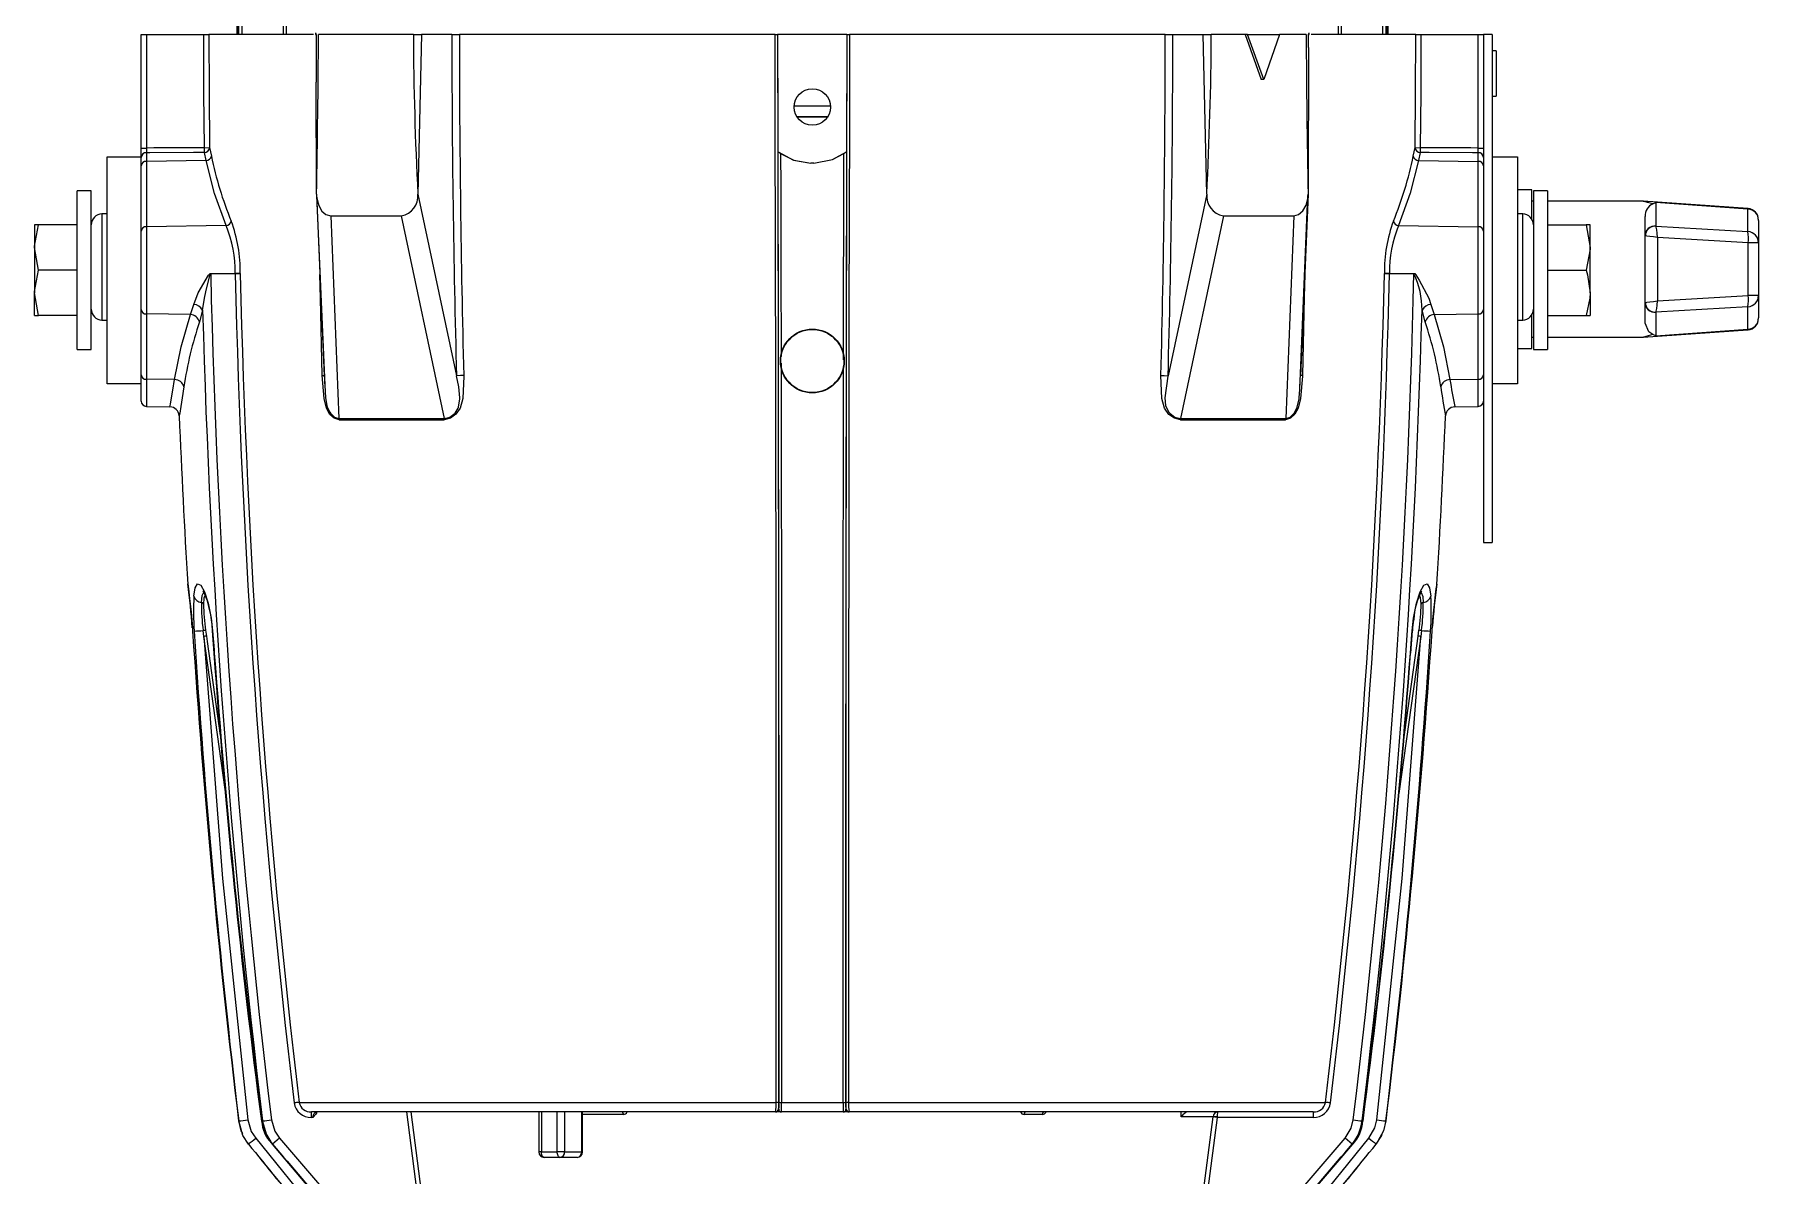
# Model space of a CAD drawing. Extents: x 6 to 134, y 1 to 99.
# Drawn here: x 52.91 to 62.41, y 4.54 to 10.83 of the extents above; entities that cross this region are included whole.
import ezdxf

# ---------------------------------------------------------------- set-up
doc = ezdxf.new("R2010")
doc.units = 0
doc.header["$MEASUREMENT"] = 0
doc.layers.add('OBJECT', color=7, linetype='CONTINUOUS')

msp = doc.modelspace()

# ---------------------------------------------------------------- linework, layer by layer
at = {"layer": 'OBJECT'}
for p, q in [((54.0245, 10.8981), (54.0245, 10.8252)), ((54.0264, 10.9264), (54.0264, 10.8252)), ((54.035, 10.8252), (54.035, 10.9264)), ((54.0511, 10.9256), (54.0511, 10.8252)), ((54.2804, 10.8252), (54.2804, 10.9136)), ((54.2965, 10.8986), (54.2965, 10.8252)), ((60.0962, 10.8252), (60.0962, 10.9128)), ((60.1123, 10.9136), (60.1123, 10.8252)), ((60.3416, 10.8252), (60.3416, 10.9256)), ((60.3577, 10.9264), (60.3577, 10.8252)), ((60.3663, 10.8252), (60.3663, 10.9264)), ((60.3681, 10.8981), (60.3681, 10.8252)), ((53.4964, 10.1994), (53.4964, 10.8252)), ((53.4964, 10.8252), (53.5256, 10.8252)), ((53.5256, 10.8252), (53.5256, 10.1994)), ((53.5256, 10.8252), (53.8411, 10.8252)), ((53.8411, 10.8252), (53.8701, 10.8252)), ((54.4464, 10.8252), (53.8701, 10.8252)), ((54.461, 10.8252), (54.4613, 10.5624)), ((54.9969, 10.8252), (54.4738, 10.8252)), ((54.9969, 10.8252), (55.0414, 10.8252)), ((55.0414, 10.8252), (55.022, 9.9452)), ((55.2091, 10.8252), (55.0414, 10.8252)), ((55.2091, 10.8252), (55.2508, 10.8252)), ((56.991, 10.8252), (55.2508, 10.8252)), ((56.991, 10.8252), (57.0051, 10.8252)), ((57.0067, 10.8252), (57.0051, 10.8252)), ((57.0082, 10.1785), (57.0067, 10.8252)), ((57.386, 10.8252), (57.0067, 10.8252)), ((57.386, 10.8252), (57.3845, 10.1785)), ((57.386, 10.8252), (57.3876, 10.8252)), ((57.3876, 10.8252), (57.4017, 10.8252)), ((59.1419, 10.8252), (57.4017, 10.8252)), ((59.1419, 10.8252), (59.1836, 10.8252)), ((59.1836, 10.8252), (59.3513, 10.8252)), ((59.3707, 9.9452), (59.3513, 10.8252)), ((59.3513, 10.8252), (59.3958, 10.8252)), ((59.5816, 10.8252), (59.3958, 10.8252)), ((59.5816, 10.8252), (59.6708, 10.5763)), ((59.5962, 10.8252), (59.5816, 10.8252)), ((59.6849, 10.5775), (59.5962, 10.8252)), ((59.5962, 10.8252), (59.7714, 10.8252)), ((59.7714, 10.8252), (59.6849, 10.5775)), ((59.9189, 10.8252), (59.7714, 10.8252)), ((59.9317, 10.7526), (59.9293, 9.9452)), ((59.9316, 10.7529), (59.9317, 10.8252)), ((60.5226, 10.8252), (59.9461, 10.8252)), ((60.5226, 10.8252), (60.5516, 10.8252)), ((60.5516, 10.8252), (60.8671, 10.8252)), ((60.8671, 10.1994), (60.8671, 10.8252)), ((60.8671, 10.8252), (60.8964, 10.8252)), ((60.8964, 10.8252), (60.8964, 8.0252)), ((60.9444, 10.8252), (60.8964, 10.8252)), ((60.9444, 10.8252), (60.9444, 8.0252)), ((60.9664, 10.7347), (60.9444, 10.7353)), ((60.9664, 10.7347), (60.9664, 10.4857)), ((54.4634, 9.9452), (54.4616, 10.5622)), ((59.6849, 10.5775), (59.6708, 10.5763)), ((60.9444, 10.4851), (60.9664, 10.4857)), ((53.4964, 10.1994), (53.5256, 10.1994)), ((53.4964, 10.1476), (53.4964, 10.1994)), ((53.5258, 10.1735), (53.5258, 10.1256)), ((53.8544, 10.1302), (53.8447, 10.1751)), ((53.845, 10.2009), (53.874, 10.2013)), ((53.874, 10.2013), (53.8836, 10.1546)), ((57.0075, 10.1782), (57.0082, 10.1785)), ((57.3845, 10.1785), (57.3852, 10.1782)), ((60.5091, 10.1546), (60.5188, 10.2013)), ((60.5188, 10.2013), (60.5478, 10.2009)), ((60.548, 10.1751), (60.5383, 10.1302)), ((60.8669, 10.1256), (60.8669, 10.1735)), ((60.8671, 10.1994), (60.8964, 10.1994)), ((53.3084, 10.1502), (53.4964, 10.1502)), ((53.3084, 8.9002), (53.3084, 10.1502)), ((53.4964, 9.6036), (53.4964, 10.1502)), ((53.8544, 10.1302), (53.5258, 10.1256)), ((53.5258, 10.1256), (53.5258, 9.7656)), ((57.2054, 10.1152), (57.1874, 10.1152)), ((57.1874, 10.1152), (57.1874, 10.1149)), ((57.2054, 10.1149), (57.1874, 10.1149)), ((57.2054, 10.1149), (57.2054, 10.1152)), ((57.3689, 9.0324), (57.3709, 10.1684)), ((60.5383, 10.1302), (60.8669, 10.1256)), ((60.8669, 9.7656), (60.8669, 10.1256)), ((60.9444, 10.1502), (61.0844, 10.1502)), ((61.0844, 10.1502), (61.0844, 8.9002)), ((53.2214, 9.9627), (53.1434, 9.9627)), ((53.1434, 9.0877), (53.1434, 9.9627)), ((53.2214, 9.0877), (53.2214, 9.9627)), ((54.4634, 9.9452), (54.5059, 8.944)), ((54.4639, 9.937), (54.5083, 8.8921)), ((55.022, 9.9452), (55.2351, 8.944)), ((59.3707, 9.9452), (59.1576, 8.944)), ((59.8833, 8.8675), (59.9288, 9.937)), ((59.9293, 9.9452), (59.8868, 8.944)), ((61.1624, 9.969), (61.0844, 9.969)), ((61.1624, 9.9679), (61.1624, 9.969)), ((61.1624, 9.8081), (61.1624, 9.9679)), ((61.1714, 9.9065), (61.1624, 9.9065)), ((61.2494, 9.9627), (61.1714, 9.9627)), ((61.1714, 9.9627), (61.1714, 9.0877)), ((61.2494, 9.9627), (61.2494, 9.0877)), ((61.7775, 9.9065), (61.2494, 9.9065)), ((62.3542, 9.8658), (61.776, 9.9065)), ((62.3542, 9.8626), (61.8462, 9.8983)), ((61.8462, 9.8983), (61.8462, 9.7694)), ((53.3084, 9.8372), (53.2798, 9.8365)), ((53.2798, 9.8365), (53.2798, 9.2509)), ((54.5417, 9.8252), (54.9306, 9.8252)), ((54.5417, 9.8252), (54.5869, 8.7087)), ((54.9306, 9.8252), (55.1662, 8.7087)), ((59.4621, 9.8252), (59.2266, 8.7087)), ((59.4621, 9.8252), (59.8511, 9.8252)), ((59.8511, 9.8252), (59.8058, 8.7087)), ((61.1129, 9.8365), (61.0844, 9.8372)), ((61.1129, 9.2509), (61.1129, 9.8365)), ((61.7874, 9.7149), (61.7874, 9.8226)), ((62.3542, 9.7385), (62.3542, 9.8626)), ((62.4124, 9.8006), (62.4124, 9.8034)), ((62.4124, 9.8006), (62.4124, 9.6766)), ((52.9307, 9.7752), (52.9084, 9.7752)), ((52.9084, 9.7752), (52.9084, 9.6502)), ((53.1434, 9.7752), (52.9307, 9.7752)), ((53.9649, 9.7717), (53.5258, 9.7656)), ((53.5258, 9.7656), (53.5258, 9.2848)), ((60.4278, 9.7717), (60.8669, 9.7656)), ((60.8669, 9.2848), (60.8669, 9.7656)), ((61.2494, 9.7752), (61.462, 9.7752)), ((61.462, 9.7752), (61.4844, 9.6502)), ((61.4844, 9.7752), (61.462, 9.7752)), ((61.4844, 9.6502), (61.4844, 9.7752)), ((61.7874, 9.348), (61.7874, 9.7149)), ((61.8464, 9.7692), (62.3542, 9.7385)), ((61.8553, 9.7068), (61.8553, 9.3561)), ((62.3553, 9.6766), (61.8553, 9.7068)), ((52.9084, 9.6502), (52.9084, 9.4002)), ((52.9307, 9.5252), (52.9084, 9.6502)), ((53.4964, 9.4469), (53.4964, 9.6036)), ((61.4844, 9.4002), (61.4844, 9.6502)), ((62.3553, 9.3863), (62.3553, 9.6766)), ((62.4124, 9.6766), (62.3553, 9.6766)), ((62.4124, 9.6766), (62.4124, 9.3863)), ((53.1434, 9.5252), (52.9307, 9.5252)), ((53.8797, 9.5059), (53.8797, 9.5081)), ((54.0151, 9.5058), (54.0151, 9.508)), ((54.0429, 9.5071), (54.043, 9.5062)), ((60.3498, 9.5062), (60.3498, 9.5071)), ((60.3776, 9.508), (60.3776, 9.5058)), ((60.513, 9.5081), (60.513, 9.5059)), ((61.2494, 9.5252), (61.462, 9.5252)), ((53.4964, 8.9002), (53.4964, 9.4469)), ((52.9307, 9.2752), (52.9084, 9.4002)), ((52.9084, 9.2752), (52.9084, 9.4002)), ((53.7686, 9.2814), (53.7861, 9.3368)), ((60.6067, 9.3368), (60.6241, 9.2814)), ((61.4844, 9.4002), (61.4844, 9.2752)), ((61.7874, 9.2403), (61.7874, 9.348)), ((62.3542, 9.3244), (61.8464, 9.2937)), ((61.8553, 9.3561), (62.3553, 9.3863)), ((62.3542, 9.2004), (62.3542, 9.3244)), ((62.4124, 9.3863), (62.3553, 9.3863)), ((62.4124, 9.3863), (62.4124, 9.2623)), ((52.9084, 9.2752), (52.9307, 9.2752)), ((53.1434, 9.2752), (52.9307, 9.2752)), ((53.2798, 9.2509), (53.3084, 9.2501)), ((53.7686, 9.2814), (53.5258, 9.2848)), ((53.5258, 9.2848), (53.5258, 8.9248)), ((53.8354, 9.306), (53.8182, 9.2411)), ((60.5745, 9.2411), (60.5573, 9.306)), ((60.6241, 9.2814), (60.8669, 9.2848)), ((60.8669, 8.9248), (60.8669, 9.2848)), ((61.0844, 9.2501), (61.1129, 9.2509)), ((61.1624, 9.094), (61.1624, 9.2758)), ((61.2494, 9.2752), (61.462, 9.2752)), ((61.462, 9.2752), (61.4844, 9.2752)), ((61.8462, 9.2935), (61.8462, 9.1646)), ((62.4124, 9.2595), (62.4124, 9.2623)), ((61.1624, 9.1565), (61.1714, 9.1565)), ((61.2494, 9.1565), (61.7775, 9.1565)), ((61.776, 9.1565), (62.3542, 9.1972)), ((61.8462, 9.1646), (62.3542, 9.2004)), ((53.1434, 9.0877), (53.2214, 9.0877)), ((61.0844, 9.094), (61.1624, 9.094)), ((61.1714, 9.0877), (61.2494, 9.0877)), ((54.5055, 8.9586), (54.5059, 8.9439)), ((55.2351, 8.944), (55.2352, 8.9439)), ((59.1575, 8.9439), (59.1576, 8.944)), ((59.8868, 8.9439), (59.8872, 8.9585)), ((53.4964, 8.9002), (53.3084, 8.9002)), ((53.4964, 8.8047), (53.4964, 8.9002)), ((53.6811, 8.9226), (53.5258, 8.9248)), ((53.5258, 8.9248), (53.5258, 8.7747)), ((60.7116, 8.9226), (60.8669, 8.9248)), ((60.8669, 8.7747), (60.8669, 8.9248)), ((61.0844, 8.9002), (60.9444, 8.9002)), ((53.5258, 8.7747), (53.6548, 8.7724)), ((60.7379, 8.7724), (60.8669, 8.7747)), ((54.5875, 8.7017), (55.1666, 8.7017)), ((59.2261, 8.7017), (59.8052, 8.7017)), ((60.8964, 8.0252), (60.9444, 8.0252)), ((53.7786, 7.5551), (53.7799, 7.5365)), ((53.842, 7.5068), (53.838, 7.5388)), ((53.852, 7.5406), (53.8564, 7.5086)), ((53.8885, 7.5371), (53.8978, 7.4145)), ((60.4551, 6.9256), (60.5363, 7.5086)), ((60.5363, 7.5086), (60.5407, 7.5406)), ((60.5547, 7.5388), (60.5507, 7.5068)), ((60.6128, 7.5365), (60.6141, 7.5551)), ((53.9594, 6.6636), (53.842, 7.5068)), ((60.5507, 7.5068), (60.4302, 6.6412)), ((54.3673, 4.9382), (56.997, 4.9382)), ((56.9942, 4.8852), (54.4347, 4.8852)), ((54.4443, 4.8556), (54.4352, 4.8556)), ((55.0783, 3.9852), (54.9614, 4.8852)), ((55.6883, 4.8852), (55.6883, 4.6652)), ((55.7028, 4.8852), (55.7028, 4.6652)), ((55.7903, 4.6652), (55.7903, 4.8852)), ((55.8309, 4.8852), (55.8309, 4.6652)), ((55.9259, 4.6652), (55.9259, 4.8852)), ((55.9299, 4.6652), (55.9299, 4.8852)), ((56.1536, 4.872), (55.9299, 4.872)), ((57.0212, 4.8852), (56.9942, 4.8852)), ((57.0107, 4.9002), (57.0108, 4.9002)), ((57.0258, 4.8852), (57.0257, 4.8852)), ((57.3669, 4.8852), (57.0258, 4.8852)), ((57.026, 4.9382), (57.3667, 4.9382)), ((57.367, 4.8852), (57.3669, 4.8852)), ((57.3985, 4.8852), (57.3715, 4.8852)), ((57.3819, 4.9002), (57.382, 4.9002)), ((57.3958, 4.9382), (60.0254, 4.9382)), ((59.958, 4.8852), (57.3985, 4.8852)), ((58.4644, 4.872), (58.3639, 4.872)), ((59.23, 4.8589), (59.2298, 4.8852)), ((59.4057, 4.8589), (59.23, 4.8589)), ((59.4056, 4.8583), (59.4057, 4.8589)), ((59.4277, 4.8556), (59.4278, 4.8589)), ((59.9575, 4.8556), (59.4277, 4.8556)), ((54.034, 4.836), (54.0332, 4.836)), ((54.1655, 4.836), (54.1625, 4.836)), ((60.2302, 4.836), (60.2272, 4.836)), ((60.3557, 4.8232), (60.3595, 4.836)), ((60.3595, 4.836), (60.3587, 4.836)), ((54.083, 4.716), (54.0874, 4.7082)), ((54.088, 4.7082), (54.0874, 4.7082)), ((54.1277, 4.7403), (54.7428, 3.9853)), ((54.2143, 4.7128), (54.2182, 4.708)), ((54.2209, 4.7082), (54.2184, 4.7082)), ((54.2588, 4.7405), (54.2209, 4.7082)), ((54.2588, 4.7405), (54.9097, 3.9853)), ((55.7028, 4.6652), (55.6883, 4.6652)), ((55.7028, 4.6652), (55.7903, 4.6652)), ((55.8309, 4.6652), (55.7903, 4.6652)), ((55.8309, 4.6652), (55.9259, 4.6652)), ((55.9299, 4.6652), (55.9259, 4.6652)), ((59.483, 3.9853), (60.1339, 4.7405)), ((59.6499, 3.9853), (60.265, 4.7403)), ((60.1718, 4.7082), (60.1339, 4.7405)), ((60.1743, 4.7082), (60.1718, 4.7082)), ((60.3053, 4.7082), (60.3047, 4.7082)), ((55.8049, 4.6352), (55.7183, 4.6352)), ((55.8999, 4.6352), (55.8049, 4.6352))]:
    msp.add_line(p, q, dxfattribs=at)
at = {"layer": 'OBJECT', "flags": 128}
for points in [[(53.845, 10.2009), (53.8421, 10.5043), (53.8411, 10.8252)], [(53.8701, 10.8252), (53.8711, 10.5045), (53.874, 10.2013)], [(56.997, 4.9382), (56.997, 4.968), (56.997, 5.0872), (56.9972, 5.5644), (56.9971, 6.5201), (56.9966, 7.4778), (56.9949, 8.9115), (56.9922, 10.3479), (56.991, 10.8252)], [(57.0051, 10.8252), (57.0062, 10.3478), (57.0089, 8.994), (57.0105, 7.6415), (57.0112, 6.2874), (57.011, 4.9365)], [(57.3818, 4.9365), (57.3815, 6.4018), (57.3824, 7.8708), (57.3845, 9.3474), (57.3876, 10.8252)], [(57.4017, 10.8252), (57.4006, 10.3479), (57.3985, 9.2981), (57.3969, 8.2068), (57.3959, 7.1168), (57.3955, 6.0264), (57.3958, 4.9382)], [(60.5188, 10.2013), (60.5216, 10.5045), (60.5226, 10.8252)], [(60.5516, 10.8252), (60.5506, 10.5043), (60.5478, 10.2009)], [(53.8447, 10.1751), (53.7847, 10.1748), (53.5448, 10.1736), (53.5258, 10.1735)], [(57.0119, 4.9399), (57.0121, 6.244), (57.0115, 7.5511), (57.01, 8.864), (57.0075, 10.1782)], [(57.0082, 10.1785), (57.0927, 10.1329), (57.1874, 10.1152)], [(57.2054, 10.1152), (57.3072, 10.1355), (57.3845, 10.1785)], [(57.3852, 10.1782), (57.3828, 8.8675), (57.3812, 7.5582), (57.3806, 6.2475), (57.3808, 4.9399)], [(60.8669, 10.1735), (60.8364, 10.1736), (60.5965, 10.1749), (60.548, 10.1751)], [(53.9649, 9.7717), (53.9005, 9.9495), (53.8544, 10.1302)], [(57.0218, 10.1684), (57.095, 10.1317), (57.1874, 10.1149)], [(57.0218, 10.1684), (57.0218, 10.1384), (57.0221, 10.0184), (57.023, 9.5385), (57.0238, 9.0505)], [(57.2054, 10.1149), (57.3076, 10.1353), (57.3709, 10.1684)], [(60.5383, 10.1302), (60.4924, 9.9502), (60.4278, 9.7717)], [(54.4634, 9.9452), (54.4639, 9.9337), (54.4661, 9.9158), (54.4755, 9.8821), (54.493, 9.8518), (54.5148, 9.8329), (54.5417, 9.8252)], [(59.8511, 9.8252), (59.8771, 9.8325), (59.9001, 9.8523), (59.9181, 9.8844), (59.9274, 9.9207), (59.9293, 9.9452)], [(61.83, 9.8915), (61.7998, 9.8998), (61.7874, 9.9032), (61.7768, 9.9062), (61.7775, 9.906)], [(61.83, 9.8915), (61.8459, 9.8982), (61.8462, 9.8983)], [(62.3542, 9.8658), (62.3542, 9.8654), (62.3542, 9.8626)], [(52.9084, 9.6502), (52.9085, 9.6591), (52.9307, 9.7752)], [(61.4844, 9.6502), (61.4842, 9.6413), (61.462, 9.5252)], [(52.9084, 9.4002), (52.9085, 9.4091), (52.9307, 9.5252)], [(53.7861, 9.3368), (53.8111, 9.4007), (53.8683, 9.4984), (53.8717, 9.5028), (53.8754, 9.5064), (53.8771, 9.5075), (53.8791, 9.5081), (53.8797, 9.5081)], [(53.8354, 9.306), (53.8469, 9.3807), (53.8558, 9.4222), (53.8741, 9.4947), (53.8758, 9.4998), (53.8776, 9.504), (53.8784, 9.5052), (53.8788, 9.5056), (53.8794, 9.5059), (53.8794, 9.5059), (53.8797, 9.5059)], [(53.8797, 9.5081), (53.9847, 9.508), (54.0151, 9.508)], [(54.0151, 9.5058), (53.9389, 9.5059), (53.8797, 9.5059)], [(60.3776, 9.508), (60.4615, 9.5081), (60.513, 9.5081)], [(60.513, 9.5059), (60.4538, 9.5059), (60.3776, 9.5058)], [(60.513, 9.5081), (60.5148, 9.5078), (60.5169, 9.5067), (60.5231, 9.5001), (60.542, 9.4715), (60.5946, 9.3724), (60.6067, 9.3368)], [(61.462, 9.5252), (61.4699, 9.4994), (61.4844, 9.4002)], [(54.495, 8.9446), (54.4847, 9.3716), (54.4822, 9.5026)], [(59.9105, 9.5025), (59.9082, 9.3774), (59.8978, 8.9446)], [(61.4844, 9.4002), (61.483, 9.3708), (61.462, 9.2752)], [(53.6811, 8.9226), (53.7161, 9.1026), (53.7686, 9.2814)], [(60.6241, 9.2814), (60.6765, 9.1032), (60.7116, 8.9226)], [(61.83, 9.1714), (61.8082, 9.1869), (61.7877, 9.2329), (61.7874, 9.2403)], [(61.8462, 9.1646), (61.8459, 9.1647), (61.83, 9.1714)], [(62.3542, 9.2004), (62.3542, 9.1975), (62.3542, 9.1972)], [(54.5875, 8.7017), (54.5609, 8.7095), (54.5372, 8.7311), (54.5182, 8.766), (54.5046, 8.8182), (54.495, 8.9446)], [(54.495, 8.9446), (54.5039, 8.9444), (54.5059, 8.9439)], [(55.1662, 8.7087), (55.1662, 8.7087), (55.1985, 8.7162), (55.2267, 8.7375), (55.244, 8.7658), (55.2461, 8.7713), (55.2535, 8.8159), (55.2535, 8.8222), (55.2469, 8.8833), (55.2351, 8.944), (55.2351, 8.944)], [(55.2749, 8.9446), (55.2749, 8.9409), (55.2696, 8.8182), (55.2543, 8.7657), (55.2312, 8.7312), (55.2009, 8.7095), (55.1666, 8.7017)], [(55.2749, 8.9446), (55.256, 8.9444), (55.2352, 8.9439)], [(57.0239, 9.0138), (57.0246, 8.5788), (57.0257, 7.62), (57.0263, 6.2775), (57.026, 4.9382)], [(57.3667, 4.9382), (57.3667, 4.968), (57.3666, 5.0872), (57.3664, 5.5644), (57.3664, 6.5203), (57.3669, 7.4778), (57.3685, 8.8224), (57.3688, 8.9941)], [(59.2261, 8.7017), (59.192, 8.7095), (59.1618, 8.7311), (59.1383, 8.766), (59.1231, 8.8182), (59.1179, 8.9446)], [(59.1179, 8.9446), (59.1367, 8.9444), (59.1575, 8.9439)], [(59.1576, 8.944), (59.1576, 8.944), (59.1569, 8.9407), (59.1392, 8.8223), (59.1438, 8.7801), (59.1464, 8.7716), (59.1622, 8.7423), (59.1663, 8.7374), (59.1944, 8.7162), (59.2266, 8.7087), (59.2266, 8.7087)], [(59.8978, 8.9446), (59.8977, 8.9409), (59.8881, 8.8182), (59.8744, 8.7657), (59.8558, 8.7312), (59.832, 8.7095), (59.8052, 8.7017)], [(59.8978, 8.9446), (59.8888, 8.9444), (59.8868, 8.9439)], [(53.6548, 8.774), (53.6546, 8.7728), (53.6573, 8.7865), (53.6639, 8.8213), (53.6717, 8.865), (53.6811, 8.9226)], [(53.7322, 8.8826), (53.7231, 8.8222), (53.7153, 8.7743), (53.7089, 8.7379), (53.7061, 8.7225), (53.7063, 8.7237)], [(54.5087, 8.8921), (54.5125, 8.8223), (54.52, 8.7801), (54.5226, 8.7716), (54.5362, 8.7423), (54.5395, 8.7374), (54.5618, 8.7162), (54.5869, 8.7087), (54.5869, 8.7087), (54.5869, 8.7087)], [(59.8058, 8.7087), (59.8058, 8.7087), (59.8311, 8.7162), (59.8534, 8.7375), (59.8681, 8.7658), (59.87, 8.7713), (59.8795, 8.8159), (59.8802, 8.8222), (59.8832, 8.8675)], [(59.8832, 8.8675), (59.8842, 8.8831), (59.8855, 8.9138)], [(54.5869, 8.7087), (54.5869, 8.7087), (54.8573, 8.7088), (55.0074, 8.7088), (55.1661, 8.7087), (55.1662, 8.7087)], [(59.2266, 8.7087), (59.2266, 8.7087), (59.5329, 8.7088), (59.6742, 8.7088), (59.8058, 8.7087), (59.8058, 8.7087)], [(53.7534, 7.7948), (53.7532, 7.796), (53.7568, 7.7691), (53.7635, 7.7152), (53.7714, 7.6413), (53.7786, 7.5551)], [(53.787, 7.7282), (53.7948, 7.7756), (53.8077, 7.7966), (53.8253, 7.7892), (53.8458, 7.7528), (53.8663, 7.6896), (53.8828, 7.6069), (53.8904, 7.5377)], [(60.5023, 7.5377), (60.51, 7.6069), (60.5264, 7.6896), (60.5469, 7.7528), (60.5674, 7.7892), (60.585, 7.7966), (60.598, 7.7756), (60.6057, 7.7282)], [(60.6143, 7.5547), (60.6177, 7.5995), (60.6225, 7.652), (60.6275, 7.6992), (60.6322, 7.7387), (60.636, 7.7686), (60.6385, 7.7875), (60.6394, 7.794), (60.6394, 7.7942), (60.6394, 7.7941)], [(53.8285, 7.6939), (53.8327, 7.7326), (53.842, 7.7502)], [(53.8376, 7.7572), (53.8373, 7.7575), (53.841, 7.7516), (53.8481, 7.7364), (53.8579, 7.7094), (53.8682, 7.672), (53.8778, 7.6253), (53.8797, 7.6121)], [(53.8492, 7.7335), (53.8427, 7.7176), (53.8402, 7.6853)], [(60.5434, 7.7474), (60.552, 7.7493), (60.5611, 7.7274), (60.5642, 7.6939)], [(60.5525, 7.6853), (60.5493, 7.7214), (60.5435, 7.733)], [(53.8797, 7.6121), (53.8852, 7.5734), (53.8883, 7.5371)], [(53.8564, 7.5086), (53.8606, 7.4789), (53.8771, 7.36), (53.9327, 6.9609)], [(53.8904, 7.5377), (53.8888, 7.5373), (53.8887, 7.5371)], [(53.8904, 7.5377), (53.8983, 7.433), (53.8997, 7.4149)], [(60.4931, 7.4149), (60.5009, 7.5198), (60.5023, 7.5377)], [(60.4949, 7.4145), (60.5004, 7.4878), (60.5041, 7.5372)], [(60.5041, 7.5372), (60.5039, 7.5373), (60.5023, 7.5377)], [(53.842, 7.5068), (53.9456, 6.1729), (54.0849, 4.8413)], [(53.8997, 7.4149), (53.898, 7.4146), (53.8978, 7.4145)], [(60.3078, 4.8413), (60.447, 6.1719), (60.5507, 7.5068)], [(60.4949, 7.4145), (60.4948, 7.4146), (60.4931, 7.4149)], [(54.4443, 4.8556), (54.4446, 4.8596), (54.4466, 4.8693), (54.4506, 4.8777), (54.456, 4.8833), (54.462, 4.8852)], [(54.4641, 4.883), (54.4591, 4.8741), (54.4445, 4.8558), (54.4443, 4.8556)], [(54.9837, 4.8852), (55.0334, 4.5013), (55.1002, 3.9878)], [(56.1472, 4.8852), (56.1484, 4.885), (56.1495, 4.8842), (56.1506, 4.883), (56.1515, 4.8814), (56.1523, 4.8795), (56.1529, 4.8772), (56.1534, 4.8747), (56.1536, 4.872)], [(57.011, 4.9365), (57.0108, 4.9124), (57.0107, 4.9002)], [(57.382, 4.9002), (57.3818, 4.9212), (57.3818, 4.9365)], [(58.371, 4.8852), (58.3697, 4.885), (58.3685, 4.8842), (58.3673, 4.883), (58.3663, 4.8814), (58.3654, 4.8795), (58.3647, 4.8772), (58.3642, 4.8747), (58.3639, 4.872)], [(58.4721, 4.8852), (58.4707, 4.885), (58.4694, 4.8842), (58.4681, 4.883), (58.467, 4.8814), (58.466, 4.8795), (58.4652, 4.8772), (58.4647, 4.8747), (58.4644, 4.872)], [(59.2594, 4.8852), (59.2599, 4.885), (59.2589, 4.8844), (59.2578, 4.8837), (59.2554, 4.8823), (59.2537, 4.8813), (59.2494, 4.8784), (59.2475, 4.8769), (59.2393, 4.8698), (59.2301, 4.859), (59.23, 4.8589)], [(59.2925, 3.9879), (59.3508, 4.4359), (59.4056, 4.8583)], [(59.4277, 4.8556), (59.3728, 4.4332), (59.3144, 3.9852)], [(54.0332, 4.836), (54.0462, 4.7813), (54.0543, 4.7668)], [(54.088, 4.7082), (54.0576, 4.7559), (54.034, 4.836)], [(54.0849, 4.8413), (54.1036, 4.778), (54.1277, 4.7403)], [(54.1625, 4.836), (54.1603, 4.8355), (54.1602, 4.8355)], [(54.1625, 4.836), (54.1767, 4.7792), (54.2184, 4.7082)], [(54.2209, 4.7082), (54.1885, 4.7581), (54.1655, 4.836)], [(54.2143, 4.8414), (54.2328, 4.7799), (54.2588, 4.7405)], [(60.1339, 4.7405), (60.1669, 4.7957), (60.1784, 4.8414)], [(60.1743, 4.7082), (60.2063, 4.757), (60.2302, 4.836)], [(60.2325, 4.8355), (60.2324, 4.8355), (60.2302, 4.836)], [(60.265, 4.7403), (60.2975, 4.7978), (60.3078, 4.8413)], [(60.3587, 4.836), (60.3457, 4.7809), (60.3047, 4.7082)], [(60.3053, 4.7082), (60.3356, 4.7556), (60.3402, 4.7712)], [(54.2184, 4.7082), (54.2173, 4.7073), (54.2173, 4.7072)], [(54.2179, 4.7078), (54.3988, 4.4945), (54.8684, 3.9517)], [(55.7183, 4.6352), (55.7153, 4.6358), (55.7124, 4.6375), (55.7097, 4.6403), (55.7073, 4.644), (55.7054, 4.6485), (55.704, 4.6537), (55.7031, 4.6594), (55.7028, 4.6652)], [(55.8049, 4.6352), (55.802, 4.6358), (55.7993, 4.6375), (55.7968, 4.6403), (55.7946, 4.644), (55.7928, 4.6485), (55.7914, 4.6537), (55.7906, 4.6594), (55.7903, 4.6652)], [(59.5243, 3.9517), (59.9386, 4.4298), (60.1751, 4.7075)], [(60.1754, 4.7072), (60.1754, 4.7073), (60.1743, 4.7082)]]:
    msp.add_lwpolyline(points, dxfattribs=at)
at = {"layer": 'OBJECT'}
for centre, radius in [((57.1964, 10.4252), 0.1005), ((57.1964, 9.0252), 0.1762), ((57.1964, 9.0252), 0.1739)]:
    msp.add_circle(centre, radius, dxfattribs=at)
for centre, radius, start, end in [((54.4811, 10.8334), 0.0242, 178.33281, 203.71255), ((54.4709, 10.834), 0.0132, 179.56405, 227.57286), ((-8.8002, 11.1296), 63.2747, 358.927453, 359.724361), ((73.5898, 10.9151), 18.5931, 180.27713, 182.99026), ((124.6183, 10.8452), 69.4092, 180.016468, 181.569646), ((127.6721, 10.8113), 72.4213, 179.988966, 181.476935), ((-13.478, 10.8138), 72.6199, 358.5251, 0.008999), ((-10.3397, 10.8467), 69.5233, 358.431626, 359.982256), ((40.287, 10.9299), 19.1091, 357.04638, 359.68624), ((119.19, 11.0825), 59.2716, 180.248737, 181.099469), ((59.9222, 10.834), 0.0127, 310.12598, 0.64236), ((59.9103, 10.8338), 0.0255, 335.01954, 0.76495), ((53.5244, 10.1454), 0.0281, 87.02529, 175.60447), ((54.2097, 10.1933), 0.6841, 179.49388, 181.66377), ((53.8441, 10.2053), 0.0302, 271.20721, 352.3741), ((53.163, 10.195), 0.682, 358.33519, 0.50169), ((58.1631, 11.8415), 2.0254, 235.21071, 235.70003), ((59.9971, 6.3689), 4.6187, 124.43706, 124.65164), ((60.5486, 10.2053), 0.0302, 187.62466, 268.79345), ((61.2285, 10.1949), 0.6808, 179.49624, 181.66655), ((60.1951, 10.1932), 0.6721, 358.31693, 0.52575), ((60.8683, 10.1454), 0.0281, 4.39638, 92.97442), ((53.5235, 10.0983), 0.0274, 85.20879, 173.08784), ((53.8539, 10.1605), 0.0303, 271.08815, 348.70164), ((55.7623, 10.533), 1.9164, 191.38718, 202.6052), ((58.6142, 10.5379), 1.9333, 337.44408, 348.56353), ((60.5388, 10.1605), 0.0303, 191.29805, 268.91201), ((60.8692, 10.0983), 0.0274, 6.91304, 94.79088), ((54.9117, 9.9344), 0.1108, 279.7951, 5.5804), ((59.4815, 9.9348), 0.1113, 174.65225, 259.97209), ((61.8597, 9.8255), 0.0724, 114.21213, 182.28778), ((53.2814, 9.7765), 0.06, 91.5, 180), ((53.9607, 9.805), 0.0335, 277.10696, 345.01291), ((53.221, 9.5145), 0.822, 359.48747, 20.05505), ((61.1733, 9.5142), 0.8236, 159.96445, 180.49292), ((60.432, 9.805), 0.0335, 194.98575, 262.89445), ((61.1114, 9.7765), 0.06, 0, 88.5), ((62.3501, 9.8004), 0.0623, 0.1682, 86.19983), ((62.3499, 9.8034), 0.0625, 0, 85.34042), ((53.5235, 9.7383), 0.0274, 85.20942, 173.08858), ((53.3299, 9.5142), 0.6852, 359.47897, 22.07622), ((61.064, 9.514), 0.6864, 157.94419, 180.5005), ((60.8692, 9.7383), 0.0274, 6.9123, 94.79025), ((61.8422, 9.7147), 0.0549, 85.83445, 179.79723), ((61.8445, 9.7134), 0.0558, 88.0736, 178.70036), ((62.1252, 9.7035), 0.2317, 353.32115, 8.68958), ((62.3501, 9.6764), 0.0623, 0.16764, 86.20093), ((101.9312, 10.6088), 48.0642, 181.31477, 186.89163), ((54.0212, 9.2634), 0.2447, 84.90765, 91.43679), ((54.0412, 8.5384), 0.9678, 89.89713, 91.54619), ((101.4938, 10.5818), 47.4909, 181.29827, 186.82862), ((101.5647, 10.5851), 47.534, 181.30057, 186.82262), ((12.9053, 10.5796), 47.4566, 353.17288, 358.70394), ((12.8987, 10.5819), 47.4911, 353.17139, 358.70172), ((12.4616, 10.6087), 48.0641, 353.10837, 358.68524), ((60.3715, 9.2634), 0.2447, 88.56327, 95.09228), ((60.3515, 8.5384), 0.9678, 88.45383, 90.10287), ((60.1005, 9.3096), 0.4569, 359.55193, 25.45031), ((53.7822, 9.2759), 0.0611, 29.55586, 86.40771), ((60.6105, 9.2759), 0.0611, 93.59195, 150.44479), ((61.8422, 9.3482), 0.0549, 180.20338, 274.16555), ((61.8445, 9.3495), 0.0558, 181.29937, 271.92667), ((62.1252, 9.3594), 0.2317, 351.31065, 6.67865), ((62.3501, 9.3865), 0.0623, 273.80017, 359.8318), ((53.2814, 9.3109), 0.06, 179.99585, 268.50411), ((53.5235, 9.3121), 0.0274, 186.91253, 274.79083), ((55.6927, 8.6017), 1.9805, 161.16731, 171.84557), ((53.763, 9.2239), 0.0578, 17.27096, 84.4669), ((101.8153, 10.6025), 47.9974, 181.54787, 186.90032), ((12.5197, 10.6068), 48.0552, 353.1029, 358.44891), ((60.6297, 9.2239), 0.0578, 95.53333, 162.7289), ((58.6985, 8.6014), 1.982, 8.15843, 18.82863), ((60.8692, 9.3121), 0.0274, 265.20949, 353.08658), ((61.1114, 9.3108), 0.06, 271.48896, 0.01094), ((62.3501, 9.2625), 0.0623, 273.79978, 359.83219), ((62.3499, 9.2595), 0.0625, 274.46735, 0), ((62.9018, 5.1853), 4.1277, 105.04953, 105.80593), ((53.5235, 8.9521), 0.0274, 186.91179, 274.79089), ((56.3075, 9.0154), 1.803, 182.27027, 183.92236), ((60.8692, 8.9521), 0.0274, 265.20943, 353.08733), ((53.6812, 8.8701), 0.0525, 13.80816, 90.06539), ((60.7115, 8.8701), 0.0525, 89.93495, 166.19126), ((64.7202, 9.4623), 4.1009, 188.12591, 190.37546), ((64.228, 9.4694), 3.5587, 188.83761, 191.26855), ((53.5264, 8.8047), 0.03, 180, 269), ((53.6545, 8.7209), 0.0514, 3.09527, 89.46886), ((60.737, 8.7218), 0.05, 88.67895, 177.94561), ((60.8664, 8.8047), 0.03, 271, 0), ((104.3224, 10.8252), 50.66, 182.37743, 183.42938), ((54.512, 8.6992), 0.0755, 1.8826, 7.25256), ((55.0699, 8.6992), 0.0967, 1.4824, 5.66968), ((59.3227, 8.6992), 0.0966, 174.33154, 178.52558), ((59.8809, 8.6992), 0.0757, 172.75723, 178.11387), ((10.0704, 10.8252), 50.66, 356.57061, 357.62256), ((49.8187, 7.2607), 3.9706, 4.246, 7.73165), ((64.2566, 7.2922), 3.652, 172.08962, 175.87137), ((60.4019, 7.826), 0.2397, 351.8886, 352.53336), ((55.2342, 7.6452), 1.4495, 176.71705, 184.30365), ((53.8336, 7.7423), 0.0486, 196.76485, 264.04427), ((60.9141, 7.5724), 0.4038, 152.80162, 175.86637), ((60.5592, 7.7423), 0.0486, 275.95523, 343.23554), ((59.2769, 7.6442), 1.3315, 355.35936, 3.61993), ((54.9088, 7.6825), 1.0803, 179.39199, 187.64056), ((53.8275, 7.6803), 0.0137, 21.51461, 85.64705), ((54.935, 7.7015), 1.0949, 180.84664, 188.44799), ((59.5783, 7.6917), 0.9742, 351.0803, 359.62512), ((60.5652, 7.6803), 0.0137, 94.35555, 158.48244), ((59.4106, 7.687), 1.1537, 352.62217, 0.34561), ((103.7749, 10.8637), 50.1056, 183.80753, 186.90944), ((53.7678, 8.4846), 0.9484, 271.26553, 274.24779), ((103.9279, 10.7289), 50.2406, 183.64316, 186.73588), ((53.8927, 7.1672), 0.3756, 96.22601, 98.36978), ((53.8893, 7.189), 0.3212, 95.86137, 98.46368), ((10.4693, 10.7284), 50.2361, 353.26398, 356.35698), ((10.6259, 10.8629), 50.0974, 353.09031, 356.19273), ((61.0276, 7.5102), 0.5242, 169.97128, 177.0497), ((60.5035, 7.1891), 0.3212, 81.53589, 84.13863), ((60.5, 7.1671), 0.3757, 81.63068, 83.77398), ((60.6249, 8.4846), 0.9484, 265.75216, 268.73449), ((97.0544, 10.4983), 43.267, 184.08717, 187.52065), ((101.2765, 10.9406), 47.5078, 184.25599, 187.38272), ((13.1444, 10.9377), 47.4796, 352.61636, 355.74495), ((16.0483, 10.6202), 44.5611, 352.54106, 355.87473), ((54.4786, 3.8111), 1.1326, 95.63763, 97.03792), ((54.4316, 4.9482), 0.0927, 188.10427, 272.24865), ((54.4308, 4.9495), 0.0644, 190.10146, 273.47166), ((54.0134, 4.863), 0.4219, 359.00573, 3.02305), ((56.1542, 4.8948), 0.0228, 268.449, 335.05557), ((56.7566, 4.9242), 0.2407, 350.66783, 3.3326), ((56.9931, 4.903), 0.0178, 273.43088, 350.98925), ((57.0001, 4.9056), 0.0328, 70.6222, 95.49578), ((57.0257, 4.9002), 0.015, 180.13488, 269.98981), ((56.5524, 4.9324), 0.4595, 355.9727, 0.93472), ((57.0258, 4.9002), 0.015, 180.13601, 269.9898), ((57.0228, 4.9713), 0.0333, 250.74576, 275.52806), ((54.6109, 4.9229), 2.4151, 359.10475, 0.36279), ((59.4387, 4.9213), 2.0721, 179.53305, 180.9994), ((57.3699, 4.9713), 0.0333, 264.47225, 289.25394), ((57.3669, 4.9002), 0.015, 270.00973, 359.86559), ((57.367, 4.9002), 0.015, 270.00973, 359.86559), ((57.6573, 4.9275), 0.2768, 177.42416, 185.66757), ((57.3926, 4.9056), 0.0328, 84.50416, 109.37801), ((57.3996, 4.903), 0.0178, 189.0127, 266.56819), ((57.6363, 4.9243), 0.2409, 176.67309, 189.32679), ((58.3641, 4.8953), 0.0233, 205.69155, 269.53206), ((58.4642, 4.8964), 0.0243, 270.39219, 332.6825), ((59.2864, 3.7869), 1.078, 82.46809, 83.65037), ((59.4331, 4.8578), 0.0274, 93.53901, 177.85301), ((59.4167, 4.7506), 0.1088, 84.17564, 95.82436), ((59.4778, 4.8654), 0.0505, 156.88007, 187.44031), ((59.9598, 4.9499), 0.0943, 268.62109, 351.02623), ((60.3787, 4.863), 0.4213, 176.97449, 180.99776), ((59.9614, 4.9502), 0.0651, 267.05076, 349.37596), ((59.9141, 3.811), 1.1327, 82.96202, 84.36225), ((53.9517, 5.8765), 1.0438, 274.52273, 277.33461), ((54.3621, 4.8504), 0.202, 184.21219, 222.94951), ((53.9817, 6.7012), 1.8742, 275.62721, 277.1281), ((59.9837, 4.8656), 0.2453, 320.07394, 353.06015), ((60.0253, 4.8492), 0.2064, 316.59617, 356.23525), ((60.4109, 6.7009), 1.8739, 262.87178, 264.37287), ((60.441, 5.8767), 1.044, 262.66565, 265.47704), ((560.9072, 417.398), 653.5894, 219.1550028, 219.2404076), ((50.3199, 9.4021), 6.0193, 308.75672, 309.2426), ((579.016, 431.8289), 676.7432, 219.134382, 219.2168389), ((107.6874, 50.1968), 70.2008, 220.38938, 221.203421), ((102.3557, 45.605), 63.1626, 220.352223, 221.257303), ((55.7183, 4.6652), 0.03, 180, 270), ((55.8027, 4.6633), 0.0282, 274.40194, 3.81144), ((55.8999, 4.6652), 0.03, 270, 0), ((55.8977, 4.6633), 0.0282, 274.40223, 3.81084), ((7.6142, 49.4233), 69.0053, 318.781214, 319.609497), ((11.1469, 46.3635), 64.3339, 318.759463, 319.64774), ((-509.48, 468.3814), 734.607, 320.7864061, 320.8623679), ((-409.2493, 387.0073), 605.5031, 320.7562262, 320.8484134), ((64.0784, 9.409), 6.0281, 230.75817, 231.24334)]:
    msp.add_arc(centre, radius, start, end, dxfattribs=at)
for centre, major_axis, ratio, start_param, end_param in [((57.1964, 10.381), (2.91, 0), 0.017095, 1.536723, 1.604795), ((57.1964, 10.321), (2.77, 0), 0.017455, 1.540645, 1.600947), ((57.1964, 10.321), (2.85, 0), 0.017455, 1.541672, 1.599944), ((62.2535, 9.5252), (35.624, 0), 0.01952, 1.80908, 1.818317), ((52.1392, 9.5252), (35.624, 0), 0.01952, 1.323276, 1.332513), ((61.8499, 9.7143), (0.0625, -0.0005), 0.013671, 3.141708, 3.347832), ((61.8499, 9.7068), (0.0625, -0.0079), 0.010931, 1.484918, 2.936857), ((61.8537, 9.7689), (0.0075, -0.00053), 0.113367, 3.149676, 3.355799), ((61.8499, 9.7068), (-0.0042, 0.0629), 0.086265, 4.70661, 6.158549), ((61.8499, 9.3486), (0.0625, 0.0005), 0.013671, 2.935354, 3.141477), ((61.8499, 9.3561), (0.0625, 0.0079), 0.010931, 3.346328, 4.798268), ((61.8499, 9.3561), (0.0042, 0.0629), 0.086265, 3.266229, 4.718168), ((61.8537, 9.2941), (0.0075, 0.00053), 0.113367, 2.927386, 3.13351)]:
    msp.add_ellipse(centre, major_axis=major_axis, ratio=ratio, start_param=start_param, end_param=end_param, dxfattribs=at)

doc.saveas('drawing.dxf')
